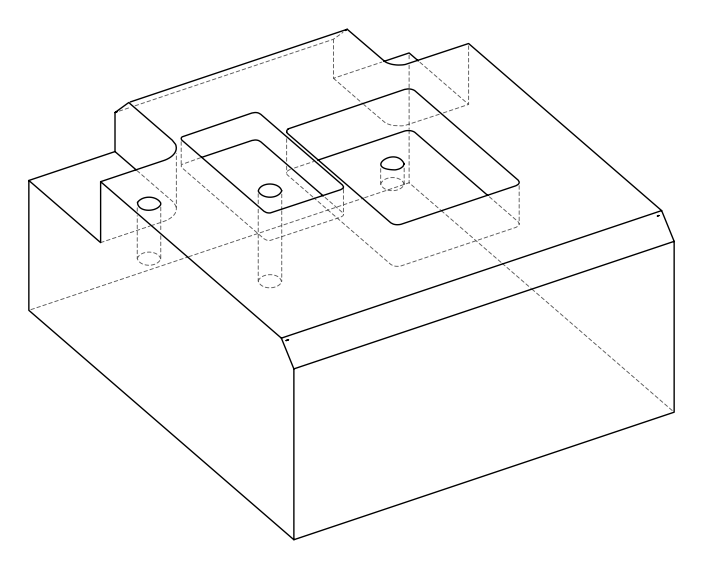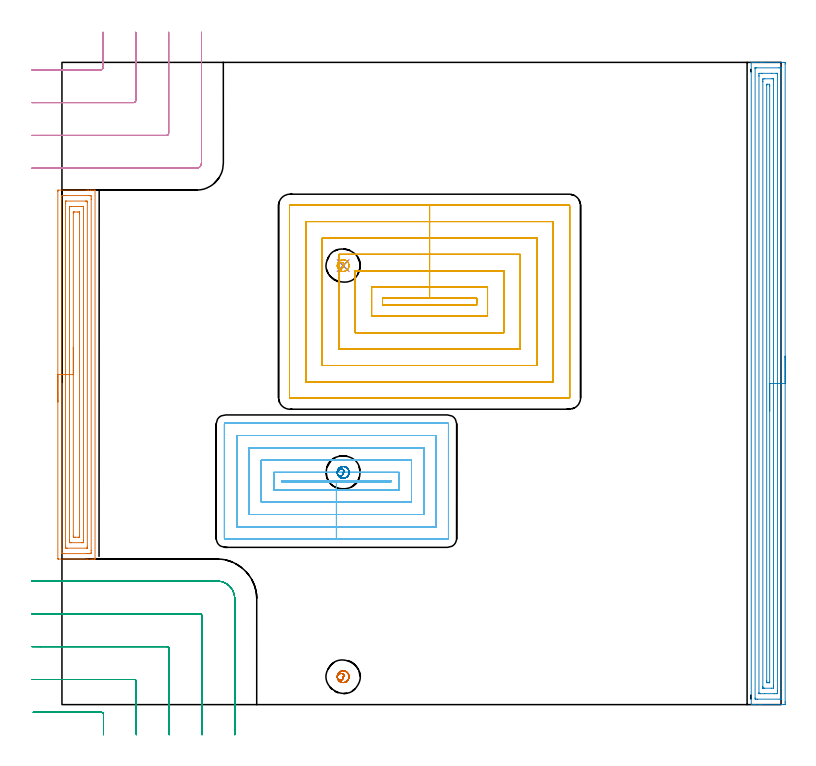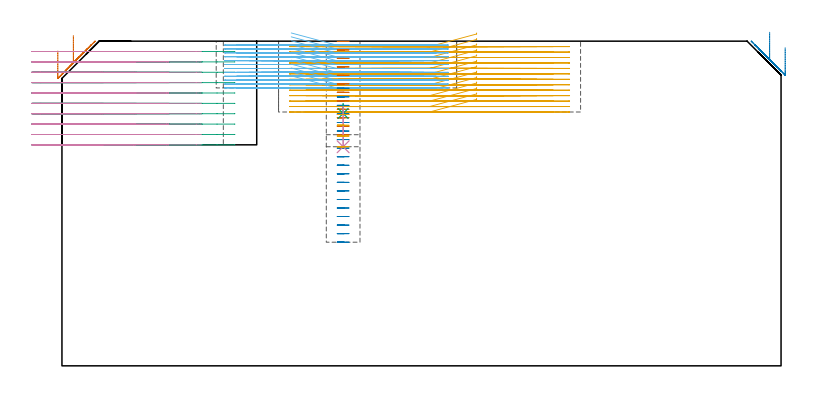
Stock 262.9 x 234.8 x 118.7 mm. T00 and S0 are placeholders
(PLAN: 11 operations, 7 tool changes, 98.4 min)
(1 AREA_MILL | FG_CHAMFER_SURFACE | UGT0205_001 | 5.68 min | 13761 mm3)
(2 AREA_MILL_1 | FG_CHAMFER_SURFACE_1 | UGT0205_001 | 9.61 min | 18054 mm3)
(3 MILL_CORNER_NOTCH_RECTANGULAR | CORNER_NOTCH_RECTANGULAR | NXT0201_012 | Follow Part, ap 4, ae 75% | 9.36 min | 141207 mm3)
(4 MILL_CORNER_NOTCH_RECTANGULAR_1 | CORNER_NOTCH_RECTANGULAR_1 | NXT0201_012 | Follow Part, ap 4, ae 75% | 6.96 min | 102992 mm3)
(5 MILL_RECTANGULAR_POCKET | POCKET_RECTANGULAR_STRAIGHT | NXT0201_009 | Follow Part, ap 2, ae 75% | 39.14 min | 224411 mm3)
(6 MILL_RECTANGULAR_POCKET_1 | POCKET_RECTANGULAR_STRAIGHT_1 | NXT0201_008 | Follow Part, ap 1.5, ae 75% | 24.5 min | 72570 mm3)
(7 MILL_BLIND_HOLE_FROM_SOLID_MATERIAL | STEP1POCKET | NXT0201_009 | Spiral | 1.04 min | 4053 mm3)
(8 MILL_BLIND_HOLE_FROM_SOLID_MATERIAL_1 | STEP1POCKET_1 | NXT0201_009 | Spiral | 1.65 min | 6707 mm3)
(9 SPOT_DRILL | STEP1POCKET_2 | NXT0321_9005460120000 | 0.03 min | 27 mm3)
(10 DRILL_BLIND_HOLE_INTO_CENTER | STEP1POCKET_2 | NXT0301_084 | 0.07 min | 1114 mm3)
(11 MILL_ROUGH_BLIND_HOLE_CONTOUR | STEP1POCKET_2 | NXT0201_009 | Spiral | 0.35 min | 392 mm3)
(TOOL UGT0205_001 | Chamfer Mill 20 x 3 x 45 deg. | D20 FL50 Z2)
(TOOL NXT0201_012 | ENDMILL 16mm [2P460-1600-NA 1630] | D16 FL38 Z6)
(TOOL NXT0201_009 | ENDMILL 8mm [2P460-0800-NA 1630] | D8 FL26 Z6)
(TOOL NXT0201_008 | ENDMILL 6mm [2P460-0600-NA 1630] | D6 FL26 Z6)
(TOOL NXT0321_9005460120000 | NC Spot Drill, 142deg, 12mm, Carbide, Uncoated | D12 PA142 FL30 Z2)
(TOOL NXT0301_084 | Carbide Drill 11.3mm [860.1-1130-034A1-MM 2214] | D11.3 PA140 FL55 Z2)
(OP 1 AREA_MILL)
G17 G21 G94 G90
T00 M6
G54
G17 G0 G90 X-1.5 Y110.65 S1061 M3
G43 Z128.7 H0
Z115.1
G94 G1 Y110.688 Z114.228 F250.
Y110.802 Z113.363
Y110.991 Z112.512
Y111.253 Z111.68
Y111.587 Z110.874
Y111.99 Z110.1
Y112.459 Z109.364
Y112.99 Z108.672
Y113.579 Z108.029
Y114.222 Z107.44
Y114.914 Z106.908
Y115.65 Z106.44
Y116.424 Z106.037
Y117.23 Z105.703
Y118.062 Z105.441
Y118.914 Z105.252
Y119.778 Z105.138
Y120.65 Z105.1
Y187.509
X-1.497 Y187.832 Z105.101
X-1.492 Y188.09 Z105.106
X-1.229 Y188.1 Z105.368
X8.86 Z115.453
X9.459 Z116.056
X9.75 Z116.346
X10.349 Z116.945
X10.64 Z117.235
X11.221 Z117.82
X11.727 Z118.326
X12.061 Y188.094 Z118.652
X12.097 Y188.09 Z118.688
X12.1 Y187.954 Z118.7
Y53.346
X12.097 Y53.21 Z118.688
X12.061 Y53.206 Z118.652
X11.727 Y53.2 Z118.326
X11.221 Z117.82
X10.64 Z117.235
X9.459 Z116.056
X8.86 Z115.453
X-1.23 Y53.201 Z105.367
X-1.492 Y53.21 Z105.105
X-1.499 Y53.471 Z105.099
Y53.502
X-1.5 Y120.65 Z105.1
X-0.086 Z106.514
Y184.88
X-0.082 Y185.726 Z106.518
X-0.08 Y185.766 Z106.52
X-0.04 Y186.09 Z106.56
X0.479 Y186.098 Z107.079
X0.85 Y186.099 Z107.45
X1.367 Y186.1 Z107.967
X9.75 Y186.099 Z116.35
X10.269 Y186.097 Z116.869
X10.64 Y186.09 Z117.24
X10.679 Y185.726 Z117.279
X10.682 Y185.683 Z117.282
X10.686 Y184.834 Z117.286
Y184.788
Y56.42
X10.682 Y55.574 Z117.282
X10.68 Y55.534 Z117.28
X10.64 Y55.21 Z117.24
X10.121 Y55.202 Z116.721
X9.75 Y55.201 Z116.35
X9.233 Y55.2 Z115.833
X0.85 Y55.201 Z107.45
X0.331 Y55.203 Z106.931
X-0.04 Y55.21 Z106.56
X-0.08 Y55.574 Z106.52
X-0.083 Y55.617 Z106.517
X-0.086 Y56.466 Z106.514
Y56.512
Y120.65
X1.328 Z107.928
Y183.464
X1.33 Y183.943 Z107.93
X1.332 Y184.045 Z107.932
X1.335 Y184.088 Z107.935
X1.427 Y184.094 Z108.027
X1.584 Y184.099 Z108.184
X8.703 Y184.1 Z115.303
X8.86 Y184.097 Z115.46
X9.016 Y184.09 Z115.616
X9.265 Y184.071 Z115.865
X9.267 Y183.943 Z115.867
X9.271 Y183.531 Z115.871
Y57.836
X9.27 Y57.357 Z115.87
X9.268 Y57.255 Z115.868
X9.265 Y57.212 Z115.865
X9.173 Y57.206 Z115.773
X9.016 Y57.201 Z115.616
X1.897 Y57.2 Z108.497
X1.74 Y57.203 Z108.34
X1.584 Y57.21 Z108.184
X1.335 Y57.229 Z107.935
X1.332 Y57.357 Z107.932
X1.329 Y57.769 Z107.929
X1.328 Y120.65 Z107.928
X2.743 Z109.343
Y181.268
X2.747 Y182.042 Z109.347
X2.749 Y182.089 Z109.349
X2.794 Y182.093 Z109.394
X2.897 Y182.097 Z109.497
X3.105 Y182.099 Z109.705
X3.52 Y182.1 Z110.12
X7.08 Z113.68
X7.521 Y182.099 Z114.121
X7.712 Y182.097 Z114.312
X7.807 Y182.094 Z114.407
X7.848 Y182.09 Z114.448
X7.85 Y182.059 Z114.45
X7.857 Y181.382 Z114.457
Y181.268
Y60.032
X7.853 Y59.258 Z114.453
X7.85 Y59.211 Z114.45
X7.806 Y59.207 Z114.406
X7.702 Y59.203 Z114.302
X7.495 Y59.201 Z114.095
X7.08 Y59.2 Z113.68
X3.52 Z110.12
X3.079 Y59.201 Z109.679
X2.888 Y59.203 Z109.488
X2.793 Y59.206 Z109.393
X2.752 Y59.21 Z109.352
X2.75 Y59.241 Z109.35
X2.743 Y59.918 Z109.343
Y60.032
Y120.65
X4.157 Z110.757
X4.158 Y179.738 Z110.758
X4.161 Y179.993 Z110.761
X4.164 Y180.064 Z110.764
X4.167 Y180.091 Z110.767
X4.181 Y180.093 Z110.781
X4.257 Y180.097 Z110.857
X4.41 Y180.099 Z111.01
X4.687 Y180.1 Z111.287
X5.577 Z112.177
X6.19 Y180.097 Z112.79
X6.394 Y180.093 Z112.994
X6.427 Y180.09 Z113.027
X6.436 Y180.081 Z113.036
X6.438 Y180.043 Z113.038
X6.441 Y179.908 Z113.041
X6.443 Y179.739 Z113.043
Y179.486
X6.442 Y61.562 Z113.042
X6.439 Y61.307 Z113.039
X6.436 Y61.236 Z113.036
X6.433 Y61.209 Z113.033
X6.419 Y61.207 Z113.019
X6.343 Y61.203 Z112.943
X6.19 Y61.201 Z112.79
X5.913 Y61.2 Z112.513
X5.023 Z111.623
X4.41 Y61.203 Z111.01
X4.206 Y61.207 Z110.806
X4.173 Y61.21 Z110.773
X4.164 Y61.219 Z110.764
X4.162 Y61.257 Z110.762
X4.159 Y61.392 Z110.759
X4.157 Y61.561 Z110.757
Y61.814
Y120.65
Y121.522 Z110.795
Y122.387 Z110.909
Y123.238 Z111.098
Y124.07 Z111.36
Y124.876 Z111.694
Y125.65 Z112.097
Y126.386 Z112.565
Y127.078 Z113.096
Y127.721 Z113.686
Y128.31 Z114.329
Y128.842 Z115.021
Y129.31 Z115.757
Y129.713 Z116.531
Y130.047 Z117.337
Y130.309 Z118.169
Y130.498 Z119.02
Y130.612 Z119.885
Y130.65 Z120.757
G0 Z128.7
M5
M2
(OP 2 AREA_MILL_1)
G17 G21 G94 G90
T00 M6
G54
G17 G0 G90 X264.4 Y127.4 S1061 M3
G43 Z128.7 H0
Z116.3
G94 G1 Y127.362 Z115.428 F250.
Y127.248 Z114.564
Y127.059 Z113.712
Y126.797 Z112.88
Y126.463 Z112.074
Y126.06 Z111.3
Y125.592 Z110.564
Y125.06 Z109.872
Y124.471 Z109.229
Y123.828 Z108.64
Y123.136 Z108.109
Y122.4 Z107.64
Y121.626 Z107.237
Y120.82 Z106.903
Y119.988 Z106.641
Y119.136 Z106.452
Y118.272 Z106.338
Y117.4 Z106.3
Y1.017
X264.399 Y0.594 Z106.301
X264.395 Y0.13 Z106.303
X264.391 Y0.009 Z106.306
X263.935 Y0. Z106.762
X255.994 Z114.701
X255.405 Z115.292
X255.112 Z115.585
X253.347 Z117.348
X252.76 Z117.939
X252.464 Z118.235
X252.308 Y0.001 Z118.391
X252.006 Y0.01 Z118.693
X252. Y0.148 Z118.7
Y234.652
X252.006 Y234.79 Z118.693
X252.309 Y234.8 Z118.39
X252.76 Z117.939
X253.347 Z117.348
X255.405 Z115.292
X255.994 Z114.701
X256.582 Z114.113
X263.935 Z106.762
X264.233 Y234.797 Z106.464
X264.392 Y234.79 Z106.305
X264.399 Y234.629 Z106.299
X264.4 Y234.206 Z106.3
Y117.4
X262.986 Z107.714
X262.985 Y2.172 Z107.715
X262.984 Y2.069 Z107.716
X262.981 Y2.019 Z107.719
X262.98 Y2.013 Z107.72
X262.967 Y2.009 Z107.733
X262.918 Y2.005 Z107.782
X262.544 Y2. Z108.156
X254.229 Z116.471
X253.719 Y2.002 Z116.981
X253.516 Y2.007 Z117.184
X253.422 Y2.01 Z117.278
X253.415 Y2.308 Z117.285
Y2.377
Y232.628
X253.416 Y232.731 Z117.284
X253.418 Y232.781 Z117.282
X253.42 Y232.787 Z117.28
X253.433 Y232.791 Z117.267
X253.482 Y232.795 Z117.218
X253.856 Y232.799 Z116.844
X262.171 Y232.8 Z108.529
X262.681 Y232.798 Z108.019
X262.883 Y232.794 Z107.817
X262.978 Y232.79 Z107.722
X262.985 Y232.492 Z107.715
Y232.422
X262.986 Y117.4 Z107.714
X261.572 Z109.129
X261.571 Y5.052
Y4.767
X261.566 Y4.161 Z109.134
X261.565 Y4.027 Z109.135
X261.439 Y4.009 Z109.261
X261.288 Y4.005 Z109.412
X260.565 Y4. Z110.135
X260.406 Z110.294
X256.876 Z113.824
X255.27 Z115.43
X255.112 Y4.002 Z115.588
X254.953 Y4.005 Z115.747
X254.848 Y4.01 Z115.852
X254.834 Y4.018 Z115.866
X254.832 Y4.032 Z115.868
X254.83 Y4.065 Z115.87
X254.829 Y4.161 Z115.871
X254.828 Y4.447 Z115.872
X254.829 Y229.748 Z115.871
Y230.033
X254.834 Y230.639 Z115.866
X254.835 Y230.773 Z115.865
X254.961 Y230.791 Z115.739
X255.112 Y230.795 Z115.588
X255.835 Y230.8 Z114.865
X255.994 Z114.706
X259.524 Z111.176
X261.129 Z109.571
X261.288 Y230.798 Z109.412
X261.447 Y230.795 Z109.253
X261.552 Y230.79 Z109.148
X261.566 Y230.782 Z109.134
X261.568 Y230.768 Z109.132
X261.57 Y230.734 Z109.13
X261.571 Y230.639 Z109.129
X261.572 Y230.353 Z109.128
Y117.4 Z109.129
X260.157 Z110.543
Y7.087
X260.156 Y6.836 Z110.544
X260.151 Y6.202 Z110.549
X260.137 Y6.01 Z110.563
X259.468 Y6. Z111.232
X256.821 Z113.879
X256.451 Y6.003 Z114.249
X256.266 Y6.008 Z114.434
X256.249 Y6.01 Z114.451
X256.246 Y6.023 Z114.454
X256.244 Y6.057 Z114.456
X256.243 Y6.105 Z114.457
Y6.584
Y227.713
X256.244 Y227.964 Z114.456
X256.249 Y228.598 Z114.451
X256.263 Y228.79 Z114.437
X256.932 Y228.8 Z113.768
X259.579 Z111.121
X259.949 Y228.797 Z110.751
X260.134 Y228.792 Z110.566
X260.151 Y228.79 Z110.549
X260.154 Y228.777 Z110.546
X260.156 Y228.743 Z110.544
X260.157 Y228.695 Z110.543
Y228.215
Y117.4
X258.743 Z111.957
Y8.413
X258.74 Y8.207 Z111.96
X258.736 Y8.071 Z111.964
X258.731 Y8.009 Z111.969
X258.717 Y8.007 Z111.983
X258.641 Y8.003 Z112.059
X258.37 Y8.001 Z112.33
X257.759 Y8.008 Z112.941
X257.678 Y8.01 Z113.022
X257.664 Y8.31 Z113.036
X257.659 Y8.516 Z113.041
X257.657 Y8.619 Z113.043
Y226.387
X257.66 Y226.593 Z113.04
X257.664 Y226.729 Z113.036
X257.669 Y226.791 Z113.031
X257.683 Y226.793 Z113.017
X257.759 Y226.797 Z112.941
X258.029 Y226.799 Z112.671
X258.641 Y226.792 Z112.059
X258.722 Y226.79 Z111.978
X258.736 Y226.49 Z111.964
X258.741 Y226.284 Z111.959
X258.743 Y226.181 Z111.957
Y117.4
Y116.528 Z111.995
Y115.664 Z112.109
Y114.812 Z112.298
Y113.98 Z112.56
Y113.174 Z112.894
Y112.4 Z113.297
Y111.664 Z113.765
Y110.972 Z114.296
Y110.329 Z114.886
Y109.74 Z115.529
Y109.208 Z116.221
Y108.74 Z116.957
Y108.337 Z117.731
Y108.003 Z118.537
Y107.741 Z119.369
Y107.552 Z120.22
Y107.438 Z121.085
Y107.4 Z121.957
G0 Z128.7
M5
M2
(OP 3 MILL_CORNER_NOTCH_RECTANGULAR)
G17 G21 G94 G90
T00 M6
G54
G17 G0 G90 X15.2 Y-11. S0 M3
G43 Z128.7 H1
Z114.91
G94 G1 Y-8. F250.
Y-3.596 F500.
G3 X14.404 Y-2.8 R0.8
G1 X-7.494
X-10.494 F250.
G0 Z128.7
X27.2 Y-11.
Z114.91
G1 Y-8.
Y8.404 F500.
G3 X26.404 Y9.2 R0.8
G1 X-7.746
X-8. Y9.201
X-11. Y9.222 F250.
G0 Z128.7
X39.2 Y-11.
Z114.91
G1 Y-8.
Y20.404 F500.
G3 X38.404 Y21.2 R0.8
G1 X-7.746
G2 X-8. Y21.201 R24.
G1 X-11. Y21.233 F250.
G0 Z128.7
X51.2 Y-11.
Z114.91
G1 Y-8.
Y32.404 F500.
G3 X50.404 Y33.2 R0.8
G1 X-7.746
G2 X-8. Y33.203 R12.
G1 X-10.999 Y33.266 F250.
G0 Z128.7
X63.2 Y-11.
Z114.91
G1 Y-8.
Y38.7 F500.
G3 X56.7 Y45.2 R6.5
G1 X-7.746
X-10.746 F250.
G0 Z128.7
X15.2 Y-11.
Z111.12
G1 Y-8.
Y-3.596 F500.
G3 X14.404 Y-2.8 R0.8
G1 X-7.494
X-10.494 F250.
G0 Z128.7
X27.2 Y-11.
Z111.12
G1 Y-8.
Y8.404 F500.
G3 X26.404 Y9.2 R0.8
G1 X-8.
X-11. F250.
G0 Z128.7
X39.2 Y-11.
Z111.12
G1 Y-8.
Y20.404 F500.
G3 X38.404 Y21.2 R0.8
G1 X-8.
X-11. F250.
G0 Z128.7
X51.2 Y-11.
Z111.12
G1 Y-8.
Y32.404 F500.
G3 X50.404 Y33.2 R0.8
G1 X-8.
X-11. F250.
G0 Z128.7
X63.2 Y-11.
Z111.12
G1 Y-8.
Y38.7 F500.
G3 X56.7 Y45.2 R6.5
G1 X-8.
X-11. F250.
G0 Z128.7
X15.2 Y-11.
Z107.33
G1 Y-8.
Y-3.596 F500.
G3 X14.404 Y-2.8 R0.8
G1 X-7.494
X-10.494 F250.
G0 Z128.7
X27.2 Y-11.
Z107.33
G1 Y-8.
Y8.404 F500.
G3 X26.404 Y9.2 R0.8
G1 X-8.
X-11. F250.
G0 Z128.7
X39.2 Y-11.
Z107.33
G1 Y-8.
Y20.404 F500.
G3 X38.404 Y21.2 R0.8
G1 X-8.
X-11. F250.
G0 Z128.7
X51.2 Y-11.
Z107.33
G1 Y-8.
Y32.404 F500.
G3 X50.404 Y33.2 R0.8
G1 X-8.
X-11. F250.
G0 Z128.7
X63.2 Y-11.
Z107.33
G1 Y-8.
Y38.7 F500.
G3 X56.7 Y45.2 R6.5
G1 X-8.
X-11. F250.
G0 Z128.7
X15.2 Y-11.
Z103.54
G1 Y-8.
Y-3.596 F500.
G3 X14.404 Y-2.8 R0.8
G1 X-7.494
X-10.494 F250.
G0 Z128.7
X27.2 Y-11.
Z103.54
G1 Y-8.
Y8.404 F500.
G3 X26.404 Y9.2 R0.8
G1 X-8.
X-11. F250.
G0 Z128.7
X39.2 Y-11.
Z103.54
G1 Y-8.
Y20.404 F500.
G3 X38.404 Y21.2 R0.8
G1 X-8.
X-11. F250.
G0 Z128.7
X51.2 Y-11.
Z103.54
G1 Y-8.
Y32.404 F500.
G3 X50.404 Y33.2 R0.8
G1 X-8.
X-11. F250.
G0 Z128.7
X63.2 Y-11.
Z103.54
G1 Y-8.
Y38.7 F500.
G3 X56.7 Y45.2 R6.5
G1 X-8.
X-11. F250.
G0 Z128.7
X15.2 Y-11.
Z99.75
G1 Y-8.
Y-3.596 F500.
G3 X14.404 Y-2.8 R0.8
G1 X-7.494
X-10.494 F250.
G0 Z128.7
X27.2 Y-11.
Z99.75
G1 Y-8.
Y8.404 F500.
G3 X26.404 Y9.2 R0.8
G1 X-8.
X-11. F250.
G0 Z128.7
X39.2 Y-11.
Z99.75
G1 Y-8.
Y20.404 F500.
G3 X38.404 Y21.2 R0.8
G1 X-8.
X-11. F250.
G0 Z128.7
X51.2 Y-11.
Z99.75
G1 Y-8.
Y32.404 F500.
G3 X50.404 Y33.2 R0.8
G1 X-8.
X-11. F250.
G0 Z128.7
X63.2 Y-11.
Z99.75
G1 Y-8.
Y38.7 F500.
G3 X56.7 Y45.2 R6.5
G1 X-8.
X-11. F250.
G0 Z128.7
X15.2 Y-11.
Z95.96
G1 Y-8.
Y-3.596 F500.
G3 X14.404 Y-2.8 R0.8
G1 X-7.494
X-10.494 F250.
G0 Z128.7
X27.2 Y-11.
Z95.96
G1 Y-8.
Y8.404 F500.
G3 X26.404 Y9.2 R0.8
G1 X-8.
X-11. F250.
G0 Z128.7
X39.2 Y-11.
Z95.96
G1 Y-8.
Y20.404 F500.
G3 X38.404 Y21.2 R0.8
G1 X-8.
X-11. F250.
G0 Z128.7
X51.2 Y-11.
Z95.96
G1 Y-8.
Y32.404 F500.
G3 X50.404 Y33.2 R0.8
G1 X-8.
X-11. F250.
G0 Z128.7
X63.2 Y-11.
Z95.96
G1 Y-8.
Y38.7 F500.
G3 X56.7 Y45.2 R6.5
G1 X-8.
X-11. F250.
G0 Z128.7
X15.2 Y-11.
Z92.17
G1 Y-8.
Y-3.596 F500.
G3 X14.404 Y-2.8 R0.8
G1 X-7.494
X-10.494 F250.
G0 Z128.7
X27.2 Y-11.
Z92.17
G1 Y-8.
Y8.404 F500.
G3 X26.404 Y9.2 R0.8
G1 X-8.
X-11. F250.
G0 Z128.7
X39.2 Y-11.
Z92.17
G1 Y-8.
Y20.404 F500.
G3 X38.404 Y21.2 R0.8
G1 X-8.
X-11. F250.
G0 Z128.7
X51.2 Y-11.
Z92.17
G1 Y-8.
Y32.404 F500.
G3 X50.404 Y33.2 R0.8
G1 X-8.
X-11. F250.
G0 Z128.7
X63.2 Y-11.
Z92.17
G1 Y-8.
Y38.7 F500.
G3 X56.7 Y45.2 R6.5
G1 X-8.
X-11. F250.
G0 Z128.7
X15.2 Y-11.
Z88.38
G1 Y-8.
Y-3.596 F500.
G3 X14.404 Y-2.8 R0.8
G1 X-7.494
X-10.494 F250.
G0 Z128.7
X27.2 Y-11.
Z88.38
G1 Y-8.
Y8.404 F500.
G3 X26.404 Y9.2 R0.8
G1 X-8.
X-11. F250.
G0 Z128.7
X39.2 Y-11.
Z88.38
G1 Y-8.
Y20.404 F500.
G3 X38.404 Y21.2 R0.8
G1 X-8.
X-11. F250.
G0 Z128.7
X51.2 Y-11.
Z88.38
G1 Y-8.
Y32.404 F500.
G3 X50.404 Y33.2 R0.8
G1 X-8.
X-11. F250.
G0 Z128.7
X63.2 Y-11.
Z88.38
G1 Y-8.
Y38.7 F500.
G3 X56.7 Y45.2 R6.5
G1 X-8.
X-11. F250.
G0 Z128.7
X15.2 Y-11.
Z84.59
G1 Y-8.
Y-3.596 F500.
G3 X14.404 Y-2.8 R0.8
G1 X-7.494
X-10.494 F250.
G0 Z128.7
X27.2 Y-11.
Z84.59
G1 Y-8.
Y8.404 F500.
G3 X26.404 Y9.2 R0.8
G1 X-8.
X-11. F250.
G0 Z128.7
X39.2 Y-11.
Z84.59
G1 Y-8.
Y20.404 F500.
G3 X38.404 Y21.2 R0.8
G1 X-8.
X-11. F250.
G0 Z128.7
X51.2 Y-11.
Z84.59
G1 Y-8.
Y32.404 F500.
G3 X50.404 Y33.2 R0.8
G1 X-8.
X-11. F250.
G0 Z128.7
X63.2 Y-11.
Z84.59
G1 Y-8.
Y38.7 F500.
G3 X56.7 Y45.2 R6.5
G1 X-8.
X-11. F250.
G0 Z128.7
X15.2 Y-11.
Z80.8
G1 Y-8.
Y-3.596 F500.
G3 X14.404 Y-2.8 R0.8
G1 X-7.494
X-10.494 F250.
G0 Z128.7
X27.2 Y-11.
Z80.8
G1 Y-8.
Y8.404 F500.
G3 X26.404 Y9.2 R0.8
G1 X-8.
X-11. F250.
G0 Z128.7
X39.2 Y-11.
Z80.8
G1 Y-8.
Y20.404 F500.
G3 X38.404 Y21.2 R0.8
G1 X-8.
X-11. F250.
G0 Z128.7
X51.2 Y-11.
Z80.8
G1 Y-8.
Y32.404 F500.
G3 X50.404 Y33.2 R0.8
G1 X-8.
X-11. F250.
G0 Z128.7
X63.2 Y-11.
Z80.8
G1 Y-8.
Y38.7 F500.
G3 X56.7 Y45.2 R6.5
G1 X-8.
X-11. F250.
G0 Z128.7
M5
M2
(OP 4 MILL_CORNER_NOTCH_RECTANGULAR_1)
G17 G21 G94 G90
T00 M6
G54
G17 G0 G90 X-11. Y232.078 S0 M3
G43 Z128.7 H1
Z114.91
G94 G1 X-8. Y232.099 F250.
G2 X-7.745 Y232.1 R36. F500.
G1 X14.204
G3 X15. Y232.896 R0.8
G1 Y242.8
Y245.8 F250.
G0 Z128.7
X-11. Y220.067
Z114.91
G1 X-8. Y220.099
G2 X-7.745 Y220.1 R24. F500.
G1 X26.204
G3 X27. Y220.896 R0.8
G1 Y242.8
Y245.8 F250.
G0 Z128.7
X-10.999 Y208.034
Z114.91
G1 X-8. Y208.097
G2 X-7.745 Y208.1 R12. F500.
G1 X38.203
G3 X39. Y208.897 R0.8
G1 Y242.8
Y245.8 F250.
G0 Z128.7
X-10.745 Y196.1
Z114.91
G1 X-7.745
X49.1 F500.
G3 X51. Y198. R1.9
G1 Y242.8
Y245.8 F250.
G0 Z128.7
X-11. Y232.1
Z111.12
G1 X-8.
X14.204 F500.
G3 X15. Y232.896 R0.8
G1 Y242.8
Y245.8 F250.
G0 Z128.7
X-11. Y220.1
Z111.12
G1 X-8.
X26.204 F500.
G3 X27. Y220.896 R0.8
G1 Y242.8
Y245.8 F250.
G0 Z128.7
X-11. Y208.1
Z111.12
G1 X-8.
X38.203 F500.
G3 X39. Y208.897 R0.8
G1 Y242.8
Y245.8 F250.
G0 Z128.7
X-11. Y196.1
Z111.12
G1 X-8.
X49.1 F500.
G3 X51. Y198. R1.9
G1 Y242.8
Y245.8 F250.
G0 Z128.7
X-11. Y232.1
Z107.33
G1 X-8.
X14.204 F500.
G3 X15. Y232.896 R0.8
G1 Y242.8
Y245.8 F250.
G0 Z128.7
X-11. Y220.1
Z107.33
G1 X-8.
X26.204 F500.
G3 X27. Y220.896 R0.8
G1 Y242.8
Y245.8 F250.
G0 Z128.7
X-11. Y208.1
Z107.33
G1 X-8.
X38.204 F500.
G3 X39. Y208.896 R0.8
G1 Y242.8
Y245.8 F250.
G0 Z128.7
X-11. Y196.1
Z107.33
G1 X-8.
X49.1 F500.
G3 X51. Y198. R1.9
G1 Y242.8
Y245.8 F250.
G0 Z128.7
X-11. Y232.1
Z103.54
G1 X-8.
X14.204 F500.
G3 X15. Y232.896 R0.8
G1 Y242.8
Y245.8 F250.
G0 Z128.7
X-11. Y220.1
Z103.54
G1 X-8.
X26.204 F500.
G3 X27. Y220.896 R0.8
G1 Y242.8
Y245.8 F250.
G0 Z128.7
X-11. Y208.1
Z103.54
G1 X-8.
X38.203 F500.
G3 X39. Y208.897 R0.8
G1 Y242.8
Y245.8 F250.
G0 Z128.7
X-11. Y196.1
Z103.54
G1 X-8.
X49.1 F500.
G3 X51. Y198. R1.9
G1 Y242.8
Y245.8 F250.
G0 Z128.7
X-11. Y232.1
Z99.75
G1 X-8.
X14.204 F500.
G3 X15. Y232.896 R0.8
G1 Y242.8
Y245.8 F250.
G0 Z128.7
X-11. Y220.1
Z99.75
G1 X-8.
X26.204 F500.
G3 X27. Y220.896 R0.8
G1 Y242.8
Y245.8 F250.
G0 Z128.7
X-11. Y208.1
Z99.75
G1 X-8.
X38.203 F500.
G3 X39. Y208.897 R0.8
G1 Y242.8
Y245.8 F250.
G0 Z128.7
X-11. Y196.1
Z99.75
G1 X-8.
X49.1 F500.
G3 X51. Y198. R1.9
G1 Y242.8
Y245.8 F250.
G0 Z128.7
X-11. Y232.1
Z95.96
G1 X-8.
X14.204 F500.
G3 X15. Y232.896 R0.8
G1 Y242.8
Y245.8 F250.
G0 Z128.7
X-11. Y220.1
Z95.96
G1 X-8.
X26.204 F500.
G3 X27. Y220.896 R0.8
G1 Y242.8
Y245.8 F250.
G0 Z128.7
X-11. Y208.1
Z95.96
G1 X-8.
X38.203 F500.
G3 X39. Y208.897 R0.8
G1 Y242.8
Y245.8 F250.
G0 Z128.7
X-11. Y196.1
Z95.96
G1 X-8.
X49.1 F500.
G3 X51. Y198. R1.9
G1 Y242.8
Y245.8 F250.
G0 Z128.7
X-11. Y232.1
Z92.17
G1 X-8.
X14.204 F500.
G3 X15. Y232.896 R0.8
G1 Y242.8
Y245.8 F250.
G0 Z128.7
X-11. Y220.1
Z92.17
G1 X-8.
X26.204 F500.
G3 X27. Y220.896 R0.8
G1 Y242.8
Y245.8 F250.
G0 Z128.7
X-11. Y208.1
Z92.17
G1 X-8.
X38.203 F500.
G3 X39. Y208.897 R0.8
G1 Y242.8
Y245.8 F250.
G0 Z128.7
X-11. Y196.1
Z92.17
G1 X-8.
X49.1 F500.
G3 X51. Y198. R1.9
G1 Y242.8
Y245.8 F250.
G0 Z128.7
X-11. Y232.1
Z88.38
G1 X-8.
X14.204 F500.
G3 X15. Y232.896 R0.8
G1 Y242.8
Y245.8 F250.
G0 Z128.7
X-11. Y220.1
Z88.38
G1 X-8.
X26.204 F500.
G3 X27. Y220.896 R0.8
G1 Y242.8
Y245.8 F250.
G0 Z128.7
X-11. Y208.1
Z88.38
G1 X-8.
X38.203 F500.
G3 X39. Y208.897 R0.8
G1 Y242.8
Y245.8 F250.
G0 Z128.7
X-11. Y196.1
Z88.38
G1 X-8.
X49.1 F500.
G3 X51. Y198. R1.9
G1 Y242.8
Y245.8 F250.
G0 Z128.7
X-11. Y232.1
Z84.59
G1 X-8.
X14.204 F500.
G3 X15. Y232.896 R0.8
G1 Y242.8
Y245.8 F250.
G0 Z128.7
X-11. Y220.1
Z84.59
G1 X-8.
X26.204 F500.
G3 X27. Y220.896 R0.8
G1 Y242.8
Y245.8 F250.
G0 Z128.7
X-11. Y208.1
Z84.59
G1 X-8.
X38.203 F500.
G3 X39. Y208.897 R0.8
G1 Y242.8
Y245.8 F250.
G0 Z128.7
X-11. Y196.1
Z84.59
G1 X-8.
X49.1 F500.
G3 X51. Y198. R1.9
G1 Y242.8
Y245.8 F250.
G0 Z128.7
X-11. Y232.1
Z80.8
G1 X-8.
X14.204 F500.
G3 X15. Y232.896 R0.8
G1 Y242.8
Y245.8 F250.
G0 Z128.7
X-11. Y220.1
Z80.8
G1 X-8.
X26.204 F500.
G3 X27. Y220.896 R0.8
G1 Y242.8
Y245.8 F250.
G0 Z128.7
X-11. Y208.1
Z80.8
G1 X-8.
X38.203 F500.
G3 X39. Y208.897 R0.8
G1 Y242.8
Y245.8 F250.
G0 Z128.7
X-11. Y196.1
Z80.8
G1 X-8.
X49.1 F500.
G3 X51. Y198. R1.9
G1 Y242.8
Y245.8 F250.
G0 Z128.7
M5
M2
(OP 5 MILL_RECTANGULAR_POCKET)
G17 G21 G94 G90
T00 M6
G54
G17 G0 G90 X151.6 Y147.168 S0 M3
G43 Z128.7 H1
Z121.7
G94 G1 Y148.6 Z121.316 F250.
X134.4 Z116.708
X117.2 F500.
Y146.
X151.6
Y148.6
X134.4
Y152.6
X113.2
Y142.
X155.6
Y152.6
X134.4
Y158.6
X107.2
Y136.
X161.6
Y158.6
X134.4
Y164.6
X101.2
Y130.
X167.6
Y164.6
X134.4
Y170.6
X95.2
Y124.
X173.6
Y170.6
X134.4
Y176.6
X89.2
Y118.
X179.6
Y176.6
X134.4
Y182.6
X83.4
G3 X83.2 Y182.4 R0.2
G1 Y112.2
G3 X83.4 Y112. R0.2
G1 X185.4
G3 X185.6 Y112.2 R0.2
G1 Y182.4
G3 X185.4 Y182.6 R0.2
G1 X134.4
X133.4
G0 X151.6 Y147.168 Z119.708
G1 Y148.6 Z119.324 F250.
X134.4 Z114.715
X117.2 F500.
Y146.
X151.6
Y148.6
X134.4
Y152.6
X113.2
Y142.
X155.6
Y152.6
X134.4
Y158.6
X107.2
Y136.
X161.6
Y158.6
X134.4
Y164.6
X101.2
Y130.
X167.6
Y164.6
X134.4
Y170.6
X95.2
Y124.
X173.6
Y170.6
X134.4
Y176.6
X89.2
Y118.
X179.6
Y176.6
X134.4
Y182.6
X83.4
G3 X83.2 Y182.4 R0.2
G1 Y112.2
G3 X83.4 Y112. R0.2
G1 X185.4
G3 X185.6 Y112.2 R0.2
G1 Y182.4
G3 X185.4 Y182.6 R0.2
G1 X134.4
X133.4
G0 X151.6 Y147.168 Z117.715
G1 Y148.6 Z117.332 F250.
X134.4 Z112.723
X117.2 F500.
Y146.
X151.6
Y148.6
X134.4
Y152.6
X113.2
Y142.
X155.6
Y152.6
X134.4
Y158.6
X107.2
Y136.
X161.6
Y158.6
X134.4
Y164.6
X101.2
Y130.
X167.6
Y164.6
X134.4
Y170.6
X95.2
Y124.
X173.6
Y170.6
X134.4
Y176.6
X89.2
Y118.
X179.6
Y176.6
X134.4
Y182.6
X83.4
G3 X83.2 Y182.4 R0.2
G1 Y112.2
G3 X83.4 Y112. R0.2
G1 X185.4
G3 X185.6 Y112.2 R0.2
G1 Y182.4
G3 X185.4 Y182.6 R0.2
G1 X134.4
X133.4
G0 X151.6 Y147.168 Z115.723
G1 Y148.6 Z115.339 F250.
X134.4 Z110.731
X117.2 F500.
Y146.
X151.6
Y148.6
X134.4
Y152.6
X113.2
Y142.
X155.6
Y152.6
X134.4
Y158.6
X107.2
Y136.
X161.6
Y158.6
X134.4
Y164.6
X101.2
Y130.
X167.6
Y164.6
X134.4
Y170.6
X95.2
Y124.
X173.6
Y170.6
X134.4
Y176.6
X89.2
Y118.
X179.6
Y176.6
X134.4
Y182.6
X83.4
G3 X83.2 Y182.4 R0.2
G1 Y112.2
G3 X83.4 Y112. R0.2
G1 X185.4
G3 X185.6 Y112.2 R0.2
G1 Y182.4
G3 X185.4 Y182.6 R0.2
G1 X134.4
X133.4
G0 X151.6 Y147.168 Z113.731
G1 Y148.6 Z113.347 F250.
X134.4 Z108.738
X117.2 F500.
Y146.
X151.6
Y148.6
X134.4
Y152.6
X113.2
Y142.
X155.6
Y152.6
X134.4
Y158.6
X107.2
Y136.
X161.6
Y158.6
X134.4
Y164.6
X101.2
Y130.
X167.6
Y164.6
X134.4
Y170.6
X95.2
Y124.
X173.6
Y170.6
X134.4
Y176.6
X89.2
Y118.
X179.6
Y176.6
X134.4
Y182.6
X83.4
G3 X83.2 Y182.4 R0.2
G1 Y112.2
G3 X83.4 Y112. R0.2
G1 X185.4
G3 X185.6 Y112.2 R0.2
G1 Y182.4
G3 X185.4 Y182.6 R0.2
G1 X134.4
X133.4
G0 X151.6 Y147.168 Z111.738
G1 Y148.6 Z111.355 F250.
X134.4 Z106.746
X117.2 F500.
Y146.
X151.6
Y148.6
X134.4
Y152.6
X113.2
Y142.
X155.6
Y152.6
X134.4
Y158.6
X107.2
Y136.
X161.6
Y158.6
X134.4
Y164.6
X101.2
Y130.
X167.6
Y164.6
X134.4
Y170.6
X95.2
Y124.
X173.6
Y170.6
X134.4
Y176.6
X89.2
Y118.
X179.6
Y176.6
X134.4
Y182.6
X83.4
G3 X83.2 Y182.4 R0.2
G1 Y112.2
G3 X83.4 Y112. R0.2
G1 X185.4
G3 X185.6 Y112.2 R0.2
G1 Y182.4
G3 X185.4 Y182.6 R0.2
G1 X134.4
X133.4
G0 X151.6 Y147.168 Z109.746
G1 Y148.6 Z109.363 F250.
X134.4 Z104.754
X117.2 F500.
Y146.
X151.6
Y148.6
X134.4
Y152.6
X113.2
Y142.
X155.6
Y152.6
X134.4
Y158.6
X107.2
Y136.
X161.6
Y158.6
X134.4
Y164.6
X101.2
Y130.
X167.6
Y164.6
X134.4
Y170.6
X95.2
Y124.
X173.6
Y170.6
X134.4
Y176.6
X89.2
Y118.
X179.6
Y176.6
X134.4
Y182.6
X83.4
G3 X83.2 Y182.4 R0.2
G1 Y112.2
G3 X83.4 Y112. R0.2
G1 X185.4
G3 X185.6 Y112.2 R0.2
G1 Y182.4
G3 X185.4 Y182.6 R0.2
G1 X134.4
X133.4
G0 X151.6 Y147.168 Z107.754
G1 Y148.6 Z107.37 F250.
X134.4 Z102.761
X117.2 F500.
Y146.
X151.6
Y148.6
X134.4
Y152.6
X113.2
Y142.
X155.6
Y152.6
X134.4
Y158.6
X107.2
Y136.
X161.6
Y158.6
X134.4
Y164.6
X101.2
Y130.
X167.6
Y164.6
X134.4
Y170.6
X95.2
Y124.
X173.6
Y170.6
X134.4
Y176.6
X89.2
Y118.
X179.6
Y176.6
X134.4
Y182.6
X83.4
G3 X83.2 Y182.4 R0.2
G1 Y112.2
G3 X83.4 Y112. R0.2
G1 X185.4
G3 X185.6 Y112.2 R0.2
G1 Y182.4
G3 X185.4 Y182.6 R0.2
G1 X134.4
X133.4
G0 X151.6 Y147.168 Z105.761
G1 Y148.6 Z105.378 F250.
X134.4 Z100.769
X117.2 F500.
Y146.
X151.6
Y148.6
X134.4
Y152.6
X113.2
Y142.
X155.6
Y152.6
X134.4
Y158.6
X107.2
Y136.
X161.6
Y158.6
X134.4
Y164.6
X101.2
Y130.
X167.6
Y164.6
X134.4
Y170.6
X95.2
Y124.
X173.6
Y170.6
X134.4
Y176.6
X89.2
Y118.
X179.6
Y176.6
X134.4
Y182.6
X83.4
G3 X83.2 Y182.4 R0.2
G1 Y112.2
G3 X83.4 Y112. R0.2
G1 X185.4
G3 X185.6 Y112.2 R0.2
G1 Y182.4
G3 X185.4 Y182.6 R0.2
G1 X134.4
X133.4
G0 X151.6 Y147.168 Z103.769
G1 Y148.6 Z103.386 F250.
X134.4 Z98.777
X117.2 F500.
Y146.
X151.6
Y148.6
X134.4
Y152.6
X113.2
Y142.
X155.6
Y152.6
X134.4
Y158.6
X107.2
Y136.
X161.6
Y158.6
X134.4
Y164.6
X101.2
Y130.
X167.6
Y164.6
X134.4
Y170.6
X95.2
Y124.
X173.6
Y170.6
X134.4
Y176.6
X89.2
Y118.
X179.6
Y176.6
X134.4
Y182.6
X83.4
G3 X83.2 Y182.4 R0.2
G1 Y112.2
G3 X83.4 Y112. R0.2
G1 X185.4
G3 X185.6 Y112.2 R0.2
G1 Y182.4
G3 X185.4 Y182.6 R0.2
G1 X134.4
X133.4
G0 X151.6 Y147.168 Z101.777
G1 Y148.6 Z101.393 F250.
X134.4 Z96.785
X117.2 F500.
Y146.
X151.6
Y148.6
X134.4
Y152.6
X113.2
Y142.
X155.6
Y152.6
X134.4
Y158.6
X107.2
Y136.
X161.6
Y158.6
X134.4
Y164.6
X101.2
Y130.
X167.6
Y164.6
X134.4
Y170.6
X95.2
Y124.
X173.6
Y170.6
X134.4
Y176.6
X89.2
Y118.
X179.6
Y176.6
X134.4
Y182.6
X83.4
G3 X83.2 Y182.4 R0.2
G1 Y112.2
G3 X83.4 Y112. R0.2
G1 X185.4
G3 X185.6 Y112.2 R0.2
G1 Y182.4
G3 X185.4 Y182.6 R0.2
G1 X134.4
X133.4
G0 X151.6 Y147.168 Z99.785
G1 Y148.6 Z99.401 F250.
X134.4 Z94.792
X117.2 F500.
Y146.
X151.6
Y148.6
X134.4
Y152.6
X113.2
Y142.
X155.6
Y152.6
X134.4
Y158.6
X107.2
Y136.
X161.6
Y158.6
X134.4
Y164.6
X101.2
Y130.
X167.6
Y164.6
X134.4
Y170.6
X95.2
Y124.
X173.6
Y170.6
X134.4
Y176.6
X89.2
Y118.
X179.6
Y176.6
X134.4
Y182.6
X83.4
G3 X83.2 Y182.4 R0.2
G1 Y112.2
G3 X83.4 Y112. R0.2
G1 X185.4
G3 X185.6 Y112.2 R0.2
G1 Y182.4
G3 X185.4 Y182.6 R0.2
G1 X134.4
X133.4
G0 X151.6 Y147.168 Z97.792
G1 Y148.6 Z97.409 F250.
X134.4 Z92.8
X117.2 F500.
Y146.
X151.6
Y148.6
X134.4
Y152.6
X113.2
Y142.
X155.6
Y152.6
X134.4
Y158.6
X107.2
Y136.
X161.6
Y158.6
X134.4
Y164.6
X101.2
Y130.
X167.6
Y164.6
X134.4
Y170.6
X95.2
Y124.
X173.6
Y170.6
X134.4
Y176.6
X89.2
Y118.
X179.6
Y176.6
X134.4
Y182.6
X83.4
G3 X83.2 Y182.4 R0.2
G1 Y112.2
G3 X83.4 Y112. R0.2
G1 X185.4
G3 X185.6 Y112.2 R0.2
G1 Y182.4
G3 X185.4 Y182.6 R0.2
G1 X134.4
X133.4
G0 Z128.7
M5
M2
(OP 6 MILL_RECTANGULAR_POCKET_1)
G17 G21 G94 G90
T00 M6
G54
G17 G0 G90 X83.836 Y81.5 S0 M3
G43 Z128.7 H1
Z121.7
G94 G1 X100.35 Z117.275 F250.
X120.3 F500.
Y81.9
X80.4
Y81.5
X100.35
Y78.5
X123.3
Y84.9
X77.4
Y78.5
X100.35
Y74.
X127.8
Y89.4
X72.9
Y74.
X100.35
Y69.5
X132.3
Y93.9
X68.4
Y69.5
X100.35
Y65.
X136.8
Y98.4
X63.9
Y65.
X100.35
Y60.5
X141.
G3 X141.3 Y60.8 R0.3
G1 Y102.6
G3 X141. Y102.9 R0.3
G1 X59.7
G3 X59.4 Y102.6 R0.3
G1 Y60.8
G3 X59.7 Y60.5 R0.3
G1 X100.35
X101.35
G0 X83.836 Y81.5 Z120.275
G1 X100.35 Z115.85 F250.
X120.3 F500.
Y81.9
X80.4
Y81.5
X100.35
Y78.5
X123.3
Y84.9
X77.4
Y78.5
X100.35
Y74.
X127.8
Y89.4
X72.9
Y74.
X100.35
Y69.5
X132.3
Y93.9
X68.4
Y69.5
X100.35
Y65.
X136.8
Y98.4
X63.9
Y65.
X100.35
Y60.5
X141.
G3 X141.3 Y60.8 R0.3
G1 Y102.6
G3 X141. Y102.9 R0.3
G1 X59.7
G3 X59.4 Y102.6 R0.3
G1 Y60.8
G3 X59.7 Y60.5 R0.3
G1 X100.35
X101.35
G0 X83.836 Y81.5 Z118.85
G1 X100.35 Z114.425 F250.
X120.3 F500.
Y81.9
X80.4
Y81.5
X100.35
Y78.5
X123.3
Y84.9
X77.4
Y78.5
X100.35
Y74.
X127.8
Y89.4
X72.9
Y74.
X100.35
Y69.5
X132.3
Y93.9
X68.4
Y69.5
X100.35
Y65.
X136.8
Y98.4
X63.9
Y65.
X100.35
Y60.5
X141.
G3 X141.3 Y60.8 R0.3
G1 Y102.6
G3 X141. Y102.9 R0.3
G1 X59.7
G3 X59.4 Y102.6 R0.3
G1 Y60.8
G3 X59.7 Y60.5 R0.3
G1 X100.35
X101.35
G0 X83.836 Y81.5 Z117.425
G1 X100.35 Z113. F250.
X120.3 F500.
Y81.9
X80.4
Y81.5
X100.35
Y78.5
X123.3
Y84.9
X77.4
Y78.5
X100.35
Y74.
X127.8
Y89.4
X72.9
Y74.
X100.35
Y69.5
X132.3
Y93.9
X68.4
Y69.5
X100.35
Y65.
X136.8
Y98.4
X63.9
Y65.
X100.35
Y60.5
X141.
G3 X141.3 Y60.8 R0.3
G1 Y102.6
G3 X141. Y102.9 R0.3
G1 X59.7
G3 X59.4 Y102.6 R0.3
G1 Y60.8
G3 X59.7 Y60.5 R0.3
G1 X100.35
X101.35
G0 X83.836 Y81.5 Z116.
G1 X100.35 Z111.575 F250.
X120.3 F500.
Y81.9
X80.4
Y81.5
X100.35
Y78.5
X123.3
Y84.9
X77.4
Y78.5
X100.35
Y74.
X127.8
Y89.4
X72.9
Y74.
X100.35
Y69.5
X132.3
Y93.9
X68.4
Y69.5
X100.35
Y65.
X136.8
Y98.4
X63.9
Y65.
X100.35
Y60.5
X141.
G3 X141.3 Y60.8 R0.3
G1 Y102.6
G3 X141. Y102.9 R0.3
G1 X59.7
G3 X59.4 Y102.6 R0.3
G1 Y60.8
G3 X59.7 Y60.5 R0.3
G1 X100.35
X101.35
G0 X83.836 Y81.5 Z114.575
G1 X100.35 Z110.15 F250.
X120.3 F500.
Y81.9
X80.4
Y81.5
X100.35
Y78.5
X123.3
Y84.9
X77.4
Y78.5
X100.35
Y74.
X127.8
Y89.4
X72.9
Y74.
X100.35
Y69.5
X132.3
Y93.9
X68.4
Y69.5
X100.35
Y65.
X136.8
Y98.4
X63.9
Y65.
X100.35
Y60.5
X141.
G3 X141.3 Y60.8 R0.3
G1 Y102.6
G3 X141. Y102.9 R0.3
G1 X59.7
G3 X59.4 Y102.6 R0.3
G1 Y60.8
G3 X59.7 Y60.5 R0.3
G1 X100.35
X101.35
G0 X83.836 Y81.5 Z113.15
G1 X100.35 Z108.725 F250.
X120.3 F500.
Y81.9
X80.4
Y81.5
X100.35
Y78.5
X123.3
Y84.9
X77.4
Y78.5
X100.35
Y74.
X127.8
Y89.4
X72.9
Y74.
X100.35
Y69.5
X132.3
Y93.9
X68.4
Y69.5
X100.35
Y65.
X136.8
Y98.4
X63.9
Y65.
X100.35
Y60.5
X141.
G3 X141.3 Y60.8 R0.3
G1 Y102.6
G3 X141. Y102.9 R0.3
G1 X59.7
G3 X59.4 Y102.6 R0.3
G1 Y60.8
G3 X59.7 Y60.5 R0.3
G1 X100.35
X101.35
G0 X83.836 Y81.5 Z111.725
G1 X100.35 Z107.3 F250.
X120.3 F500.
Y81.9
X80.4
Y81.5
X100.35
Y78.5
X123.3
Y84.9
X77.4
Y78.5
X100.35
Y74.
X127.8
Y89.4
X72.9
Y74.
X100.35
Y69.5
X132.3
Y93.9
X68.4
Y69.5
X100.35
Y65.
X136.8
Y98.4
X63.9
Y65.
X100.35
Y60.5
X141.
G3 X141.3 Y60.8 R0.3
G1 Y102.6
G3 X141. Y102.9 R0.3
G1 X59.7
G3 X59.4 Y102.6 R0.3
G1 Y60.8
G3 X59.7 Y60.5 R0.3
G1 X100.35
X101.35
G0 X83.836 Y81.5 Z110.3
G1 X100.35 Z105.875 F250.
X120.3 F500.
Y81.9
X80.4
Y81.5
X100.35
Y78.5
X123.3
Y84.9
X77.4
Y78.5
X100.35
Y74.
X127.8
Y89.4
X72.9
Y74.
X100.35
Y69.5
X132.3
Y93.9
X68.4
Y69.5
X100.35
Y65.
X136.8
Y98.4
X63.9
Y65.
X100.35
Y60.5
X141.
G3 X141.3 Y60.8 R0.3
G1 Y102.6
G3 X141. Y102.9 R0.3
G1 X59.7
G3 X59.4 Y102.6 R0.3
G1 Y60.8
G3 X59.7 Y60.5 R0.3
G1 X100.35
X101.35
G0 X83.836 Y81.5 Z108.875
G1 X100.35 Z104.45 F250.
X120.3 F500.
Y81.9
X80.4
Y81.5
X100.35
Y78.5
X123.3
Y84.9
X77.4
Y78.5
X100.35
Y74.
X127.8
Y89.4
X72.9
Y74.
X100.35
Y69.5
X132.3
Y93.9
X68.4
Y69.5
X100.35
Y65.
X136.8
Y98.4
X63.9
Y65.
X100.35
Y60.5
X141.
G3 X141.3 Y60.8 R0.3
G1 Y102.6
G3 X141. Y102.9 R0.3
G1 X59.7
G3 X59.4 Y102.6 R0.3
G1 Y60.8
G3 X59.7 Y60.5 R0.3
G1 X100.35
X101.35
G0 X83.836 Y81.5 Z107.45
G1 X100.35 Z103.025 F250.
X120.3 F500.
Y81.9
X80.4
Y81.5
X100.35
Y78.5
X123.3
Y84.9
X77.4
Y78.5
X100.35
Y74.
X127.8
Y89.4
X72.9
Y74.
X100.35
Y69.5
X132.3
Y93.9
X68.4
Y69.5
X100.35
Y65.
X136.8
Y98.4
X63.9
Y65.
X100.35
Y60.5
X141.
G3 X141.3 Y60.8 R0.3
G1 Y102.6
G3 X141. Y102.9 R0.3
G1 X59.7
G3 X59.4 Y102.6 R0.3
G1 Y60.8
G3 X59.7 Y60.5 R0.3
G1 X100.35
X101.35
G0 X83.836 Y81.5 Z106.025
G1 X100.35 Z101.6 F250.
X120.3 F500.
Y81.9
X80.4
Y81.5
X100.35
Y78.5
X123.3
Y84.9
X77.4
Y78.5
X100.35
Y74.
X127.8
Y89.4
X72.9
Y74.
X100.35
Y69.5
X132.3
Y93.9
X68.4
Y69.5
X100.35
Y65.
X136.8
Y98.4
X63.9
Y65.
X100.35
Y60.5
X141.
G3 X141.3 Y60.8 R0.3
G1 Y102.6
G3 X141. Y102.9 R0.3
G1 X59.7
G3 X59.4 Y102.6 R0.3
G1 Y60.8
G3 X59.7 Y60.5 R0.3
G1 X100.35
X101.35
G0 Z128.7
M5
M2
(OP 7 MILL_BLIND_HOLE_FROM_SOLID_MATERIAL)
G17 G21 G94 G90
T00 M6
G54
G17 G0 G90 X102.8 Y10.2 S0 M3
G43 Z128.7 H1
Z118.6
G94 G3 X103.161 Y10.607 R0.364 F250.
X102.674 Y11.268 R0.829
X101.182 Y11.075 R1.45
X100.709 Y9.698 R1.357
X103.302 Y8.109 R2.15
X100.709 Y9.698 R-2.15
X102.006 Y8.904 R1.075
X102.8 Y10.2 R1.075
G0 Z115.5
G3 X103.161 Y10.607 R0.364
X102.674 Y11.268 R0.829
X101.182 Y11.075 R1.45
X100.709 Y9.698 R1.357
X103.302 Y8.109 R2.15
X100.709 Y9.698 R-2.15
X102.006 Y8.904 R1.075
X102.8 Y10.2 R1.075
G0 Z112.4
G3 X103.161 Y10.607 R0.364
X102.674 Y11.268 R0.829
X101.182 Y11.075 R1.45
X100.709 Y9.698 R1.357
X103.302 Y8.109 R2.15
X100.709 Y9.698 R-2.15
X102.006 Y8.904 R1.075
X102.8 Y10.2 R1.075
G0 Z109.3
G3 X103.161 Y10.607 R0.364
X102.674 Y11.268 R0.829
X101.182 Y11.075 R1.45
X100.709 Y9.698 R1.357
X103.302 Y8.109 R2.15
X100.709 Y9.698 R-2.15
X102.006 Y8.904 R1.075
X102.8 Y10.2 R1.075
G0 Z106.2
G3 X103.161 Y10.607 R0.364
X102.674 Y11.268 R0.829
X101.182 Y11.075 R1.45
X100.709 Y9.698 R1.357
X103.302 Y8.109 R2.15
X100.709 Y9.698 R-2.15
X102.006 Y8.904 R1.075
X102.8 Y10.2 R1.075
G0 Z103.1
G3 X103.161 Y10.607 R0.364
X102.674 Y11.268 R0.829
X101.182 Y11.075 R1.45
X100.709 Y9.698 R1.357
X103.302 Y8.109 R2.15
X100.709 Y9.698 R-2.15
X102.006 Y8.904 R1.075
X102.8 Y10.2 R1.075
G0 Z100.
G3 X103.161 Y10.607 R0.364
X102.674 Y11.268 R0.829
X101.182 Y11.075 R1.45
X100.709 Y9.698 R1.357
X103.302 Y8.109 R2.15
X100.709 Y9.698 R-2.15
X102.006 Y8.904 R1.075
X102.8 Y10.2 R1.075
G0 Z96.9
G3 X103.161 Y10.607 R0.364
X102.674 Y11.268 R0.829
X101.182 Y11.075 R1.45
X100.709 Y9.698 R1.357
X103.302 Y8.109 R2.15
X100.709 Y9.698 R-2.15
X102.006 Y8.904 R1.075
X102.8 Y10.2 R1.075
G0 Z93.8
G3 X103.161 Y10.607 R0.364
X102.674 Y11.268 R0.829
X101.182 Y11.075 R1.45
X100.709 Y9.698 R1.357
X103.302 Y8.109 R2.15
X100.709 Y9.698 R-2.15
X102.006 Y8.904 R1.075
X102.8 Y10.2 R1.075
G0 Z90.7
G3 X103.161 Y10.607 R0.364
X102.674 Y11.268 R0.829
X101.182 Y11.075 R1.45
X100.709 Y9.698 R1.357
X103.302 Y8.109 R2.15
X100.709 Y9.698 R-2.15
X102.006 Y8.904 R1.075
X102.8 Y10.2 R1.075
G0 Z87.6
G3 X103.161 Y10.607 R0.364
X102.674 Y11.268 R0.829
X101.182 Y11.075 R1.45
X100.709 Y9.698 R1.357
X103.302 Y8.109 R2.15
X100.709 Y9.698 R-2.15
X102.006 Y8.904 R1.075
X102.8 Y10.2 R1.075
G0 Z84.5
G3 X103.161 Y10.607 R0.364
X102.674 Y11.268 R0.829
X101.182 Y11.075 R1.45
X100.709 Y9.698 R1.357
X103.302 Y8.109 R2.15
X100.709 Y9.698 R-2.15
X102.006 Y8.904 R1.075
X102.8 Y10.2 R1.075
G0 Z128.7
M5
M2
(OP 8 MILL_BLIND_HOLE_FROM_SOLID_MATERIAL_1)
G17 G21 G94 G90
T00 M6
G54
G17 G0 G90 X102.8 Y84.9 S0 M3
G43 Z128.7 H1
Z101.474
G94 G3 X103.161 Y85.307 R0.364 F250.
X102.674 Y85.968 R0.829
X101.182 Y85.775 R1.45
X100.709 Y84.398 R1.357
X103.302 Y82.809 R2.15
X100.709 Y84.398 R-2.15
X102.006 Y83.604 R1.075
X102.8 Y84.9 R1.075
G0 Z98.347
G3 X103.161 Y85.307 R0.364
X102.674 Y85.968 R0.829
X101.182 Y85.775 R1.45
X100.709 Y84.398 R1.357
X103.302 Y82.809 R2.15
X100.709 Y84.398 R-2.15
X102.006 Y83.604 R1.075
X102.8 Y84.9 R1.075
G0 Z95.221
G3 X103.161 Y85.307 R0.364
X102.674 Y85.968 R0.829
X101.182 Y85.775 R1.45
X100.709 Y84.398 R1.357
X103.302 Y82.809 R2.15
X100.709 Y84.398 R-2.15
X102.006 Y83.604 R1.075
X102.8 Y84.9 R1.075
G0 Z92.095
G3 X103.161 Y85.307 R0.364
X102.674 Y85.968 R0.829
X101.182 Y85.775 R1.45
X100.709 Y84.398 R1.357
X103.302 Y82.809 R2.15
X100.709 Y84.398 R-2.15
X102.006 Y83.604 R1.075
X102.8 Y84.9 R1.075
G0 Z88.968
G3 X103.161 Y85.307 R0.364
X102.674 Y85.968 R0.829
X101.182 Y85.775 R1.45
X100.709 Y84.398 R1.357
X103.302 Y82.809 R2.15
X100.709 Y84.398 R-2.15
X102.006 Y83.604 R1.075
X102.8 Y84.9 R1.075
G0 Z85.842
G3 X103.161 Y85.307 R0.364
X102.674 Y85.968 R0.829
X101.182 Y85.775 R1.45
X100.709 Y84.398 R1.357
X103.302 Y82.809 R2.15
X100.709 Y84.398 R-2.15
X102.006 Y83.604 R1.075
X102.8 Y84.9 R1.075
G0 Z82.716
G3 X103.161 Y85.307 R0.364
X102.674 Y85.968 R0.829
X101.182 Y85.775 R1.45
X100.709 Y84.398 R1.357
X103.302 Y82.809 R2.15
X100.709 Y84.398 R-2.15
X102.006 Y83.604 R1.075
X102.8 Y84.9 R1.075
G0 Z79.589
G3 X103.161 Y85.307 R0.364
X102.674 Y85.968 R0.829
X101.182 Y85.775 R1.45
X100.709 Y84.398 R1.357
X103.302 Y82.809 R2.15
X100.709 Y84.398 R-2.15
X102.006 Y83.604 R1.075
X102.8 Y84.9 R1.075
G0 Z76.463
G3 X103.161 Y85.307 R0.364
X102.674 Y85.968 R0.829
X101.182 Y85.775 R1.45
X100.709 Y84.398 R1.357
X103.302 Y82.809 R2.15
X100.709 Y84.398 R-2.15
X102.006 Y83.604 R1.075
X102.8 Y84.9 R1.075
G0 Z73.337
G3 X103.161 Y85.307 R0.364
X102.674 Y85.968 R0.829
X101.182 Y85.775 R1.45
X100.709 Y84.398 R1.357
X103.302 Y82.809 R2.15
X100.709 Y84.398 R-2.15
X102.006 Y83.604 R1.075
X102.8 Y84.9 R1.075
G0 Z70.211
G3 X103.161 Y85.307 R0.364
X102.674 Y85.968 R0.829
X101.182 Y85.775 R1.45
X100.709 Y84.398 R1.357
X103.302 Y82.809 R2.15
X100.709 Y84.398 R-2.15
X102.006 Y83.604 R1.075
X102.8 Y84.9 R1.075
G0 Z67.084
G3 X103.161 Y85.307 R0.364
X102.674 Y85.968 R0.829
X101.182 Y85.775 R1.45
X100.709 Y84.398 R1.357
X103.302 Y82.809 R2.15
X100.709 Y84.398 R-2.15
X102.006 Y83.604 R1.075
X102.8 Y84.9 R1.075
G0 Z63.958
G3 X103.161 Y85.307 R0.364
X102.674 Y85.968 R0.829
X101.182 Y85.775 R1.45
X100.709 Y84.398 R1.357
X103.302 Y82.809 R2.15
X100.709 Y84.398 R-2.15
X102.006 Y83.604 R1.075
X102.8 Y84.9 R1.075
G0 Z60.832
G3 X103.161 Y85.307 R0.364
X102.674 Y85.968 R0.829
X101.182 Y85.775 R1.45
X100.709 Y84.398 R1.357
X103.302 Y82.809 R2.15
X100.709 Y84.398 R-2.15
X102.006 Y83.604 R1.075
X102.8 Y84.9 R1.075
G0 Z57.705
G3 X103.161 Y85.307 R0.364
X102.674 Y85.968 R0.829
X101.182 Y85.775 R1.45
X100.709 Y84.398 R1.357
X103.302 Y82.809 R2.15
X100.709 Y84.398 R-2.15
X102.006 Y83.604 R1.075
X102.8 Y84.9 R1.075
G0 Z54.579
G3 X103.161 Y85.307 R0.364
X102.674 Y85.968 R0.829
X101.182 Y85.775 R1.45
X100.709 Y84.398 R1.357
X103.302 Y82.809 R2.15
X100.709 Y84.398 R-2.15
X102.006 Y83.604 R1.075
X102.8 Y84.9 R1.075
G0 Z51.453
G3 X103.161 Y85.307 R0.364
X102.674 Y85.968 R0.829
X101.182 Y85.775 R1.45
X100.709 Y84.398 R1.357
X103.302 Y82.809 R2.15
X100.709 Y84.398 R-2.15
X102.006 Y83.604 R1.075
X102.8 Y84.9 R1.075
G0 Z48.326
G3 X103.161 Y85.307 R0.364
X102.674 Y85.968 R0.829
X101.182 Y85.775 R1.45
X100.709 Y84.398 R1.357
X103.302 Y82.809 R2.15
X100.709 Y84.398 R-2.15
X102.006 Y83.604 R1.075
X102.8 Y84.9 R1.075
G0 Z45.2
G3 X103.161 Y85.307 R0.364
X102.674 Y85.968 R0.829
X101.182 Y85.775 R1.45
X100.709 Y84.398 R1.357
X103.302 Y82.809 R2.15
X100.709 Y84.398 R-2.15
X102.006 Y83.604 R1.075
X102.8 Y84.9 R1.075
G0 Z128.7
M5
M2
(OP 9 SPOT_DRILL)
G17 G21 G94 G90
T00 M6
G54
G17 G0 G90 X102.8 Y160.5 S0 M3
G43 Z128.7 H0
G94 G81 G98 Z92.271 F250. R95.8
G80
M5
M2
(OP 10 DRILL_BLIND_HOLE_INTO_CENTER)
G17 G21 G94 G90
T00 M6
G54
G17 G0 G90 X102.8 Y160.5 S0 M3
G43 Z128.7 H1
G94 G81 G98 Z80.1 F250. R94.8
G80
M5
M2
(OP 11 MILL_ROUGH_BLIND_HOLE_CONTOUR)
G17 G21 G94 G90
T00 M6
G54
G17 G0 G90 X102.8 Y160.5 S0 M3
G43 Z128.7 H1
Z91.875
G94 G3 X103.161 Y160.907 R0.364 F250.
X102.674 Y161.568 R0.829
X101.182 Y161.375 R1.45
X100.709 Y159.998 R1.357
X103.302 Y158.409 R2.15
X100.709 Y159.998 R-2.15
X102.006 Y159.204 R1.075
X102.8 Y160.5 R1.075
G0 Z87.95
G3 X103.161 Y160.907 R0.364
X102.674 Y161.568 R0.829
X101.182 Y161.375 R1.45
X100.709 Y159.998 R1.357
X103.302 Y158.409 R2.15
X100.709 Y159.998 R-2.15
X102.006 Y159.204 R1.075
X102.8 Y160.5 R1.075
G0 Z84.025
G3 X103.161 Y160.907 R0.364
X102.674 Y161.568 R0.829
X101.182 Y161.375 R1.45
X100.709 Y159.998 R1.357
X103.302 Y158.409 R2.15
X100.709 Y159.998 R-2.15
X102.006 Y159.204 R1.075
X102.8 Y160.5 R1.075
G0 Z80.1
G3 X103.161 Y160.907 R0.364
X102.674 Y161.568 R0.829
X101.182 Y161.375 R1.45
X100.709 Y159.998 R1.357
X103.302 Y158.409 R2.15
X100.709 Y159.998 R-2.15
X102.006 Y159.204 R1.075
X102.8 Y160.5 R1.075
G0 Z128.7
M5
M2
